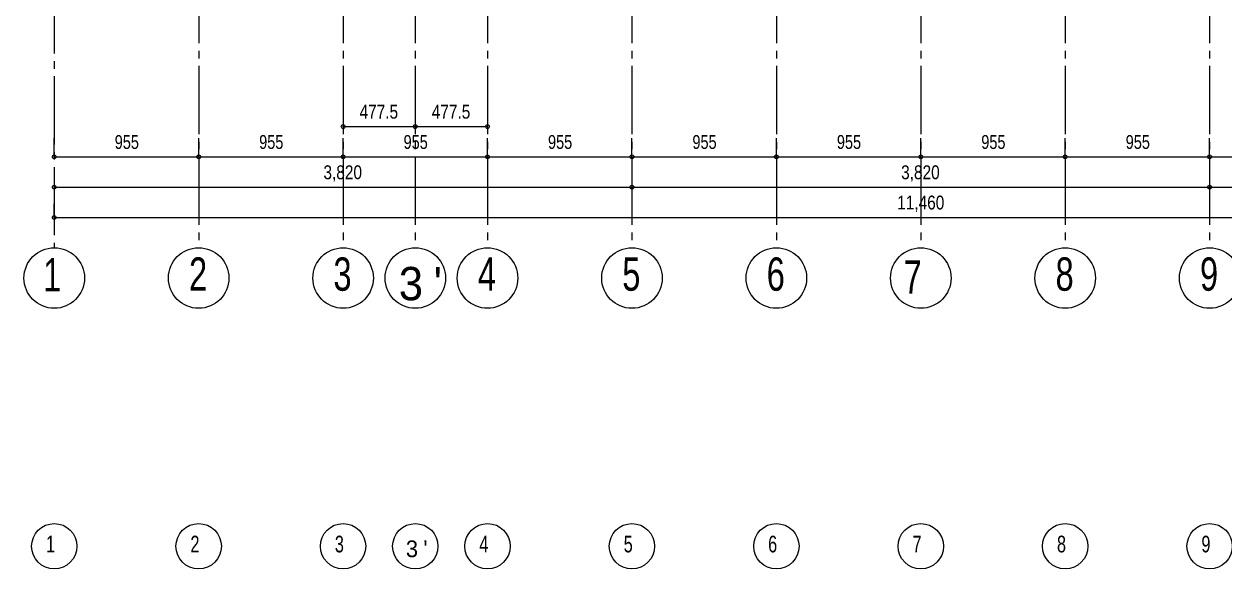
# Model space of a CAD drawing. Units: millimetres at full size, sheet at 1:50. Extents: x -10482 to 4200, y -3575 to 6947.
# Drawn here: x -9161 to -1226, y -3575 to 24 of the extents above; entities that cross this region are included whole.
import ezdxf
from ezdxf.enums import TextEntityAlignment as Align

# ---------------------------------------------------------------- set-up
doc = ezdxf.new("R2010")
doc.units = ezdxf.units.MM
doc.header["$LTSCALE"] = 50
doc.header["$PDMODE"] = 32
doc.header["$PDSIZE"] = 25
doc.linetypes.add('CHAIN2', pattern=[12, 9, -1, 1, -1])
for name, color, linetype, lineweight in [('1-D_寸法', 4, 'Continuous', 9), ('1-E_文字', 4, 'Continuous', 9), ('1-F_補助線', 4, 'Continuous', 9), ('2-0_境界線', 253, 'CHAIN2', 9), ('2-D_寸法', 4, 'Continuous', 9), ('2-E_文字', 3, 'Continuous', 9)]:
    doc.layers.add(name, color=color, linetype=linetype, lineweight=lineweight)
doc.styles.add('ＭＳ Ｐゴシック', font='')
doc.styles.get('ＭＳ Ｐゴシック').set_extended_font_data('MS PGothic')

# ---------------------------------------------------------------- blocks, each defined once
blk = doc.blocks.new('２')
at = {"layer": '1-E_文字'}
blk.add_circle((-2.1, 17.77), 100, dxfattribs=at)
at = {"layer": '1-E_文字', "color": 3, "style": 'ＭＳ Ｐゴシック', "width": 0.75}
blk.add_text('2', height=110, dxfattribs=at).set_placement((-34.11, -57.23), align=Align.BOTTOM_LEFT)
blk = doc.blocks.new('4')
at = {"layer": '1-F_補助線'}
blk.add_circle((0.7, 21.53), 100, dxfattribs=at)
at = {"layer": '1-F_補助線', "color": 3, "style": 'ＭＳ Ｐゴシック', "width": 0.75}
blk.add_text('4', height=110, dxfattribs=at).set_placement((-31.32, -53.47), align=Align.BOTTOM_LEFT)
blk = doc.blocks.new('5')
at = {"layer": '1-E_文字'}
blk.add_circle((0.7, 21.53), 100, dxfattribs=at)
at = {"layer": '1-E_文字', "color": 3, "style": 'ＭＳ Ｐゴシック', "width": 0.75}
blk.add_text('5', height=110, dxfattribs=at).set_placement((-31.32, -53.47), align=Align.BOTTOM_LEFT)
blk = doc.blocks.new('6')
at = {"layer": '1-E_文字'}
blk.add_circle((0.7, 21.53), 100, dxfattribs=at)
at = {"layer": '1-E_文字', "color": 3, "style": 'ＭＳ Ｐゴシック', "width": 0.75}
blk.add_text('6', height=110, dxfattribs=at).set_placement((-31.32, -53.47), align=Align.BOTTOM_LEFT)
blk = doc.blocks.new('7')
at = {"layer": '1-E_文字'}
blk.add_circle((6.92, 24.02), 100, dxfattribs=at)
at = {"layer": '1-E_文字', "color": 3, "style": 'ＭＳ Ｐゴシック', "width": 0.75}
blk.add_text('7', height=110, dxfattribs=at).set_placement((-49.98, -60.94), align=Align.BOTTOM_LEFT)
blk = doc.blocks.new('8')
at = {"layer": '1-E_文字'}
blk.add_circle((0.7, 21.53), 100, dxfattribs=at)
at = {"layer": '1-E_文字', "color": 3, "style": 'ＭＳ Ｐゴシック', "width": 0.75}
blk.add_text('8', height=110, dxfattribs=at).set_placement((-31.32, -53.47), align=Align.BOTTOM_LEFT)
blk = doc.blocks.new('9')
at = {"layer": '1-E_文字'}
blk.add_circle((0.7, 21.53), 100, dxfattribs=at)
at = {"layer": '1-E_文字', "color": 3, "style": 'ＭＳ Ｐゴシック', "width": 0.75}
blk.add_text('9', height=110, dxfattribs=at).set_placement((-31.32, -53.47), align=Align.BOTTOM_LEFT)
blk = doc.blocks.new('１')
at = {"layer": '1-D_寸法'}
blk.add_circle((1141.04, -3745.81), 100, dxfattribs=at)
at = {"layer": '1-D_寸法', "color": 3, "style": 'ＭＳ Ｐゴシック', "width": 0.75}
blk.add_text('1', height=110, dxfattribs=at).set_placement((1104.09, -3823.19), align=Align.BOTTOM_LEFT)
blk = doc.blocks.new('3')
at = {"layer": '1-F_補助線'}
blk.add_circle((0.7, 21.53), 100, dxfattribs=at)
at = {"layer": '1-F_補助線', "color": 3, "style": 'ＭＳ Ｐゴシック', "width": 0.75}
blk.add_text('3', height=110, dxfattribs=at).set_placement((-31.32, -53.47), align=Align.BOTTOM_LEFT)
blk = doc.blocks.new("3'")
at = {"layer": '1-F_補助線'}
blk.add_circle((239.45, 21.53), 100, dxfattribs=at)
at = {"layer": '1-F_補助線', "color": 3, "insert": (184.93, -53.47), "char_height": 110, "attachment_point": 7, "style": 'ＭＳ Ｐゴシック'}
blk.add_mtext("\\T1.44;3'", dxfattribs=at)

msp = doc.modelspace()

# ---------------------------------------------------------------- linework, layer by layer
at = {"layer": '1-D_寸法'}
for p, q in [((-7051.18, -653.48), (-6573.68, -653.48)), ((-6573.68, -653.48), (-6096.18, -653.48)), ((-8961.18, -853.48), (-8006.18, -853.48)), ((-8006.18, -853.48), (-7051.18, -853.48)), ((-7051.18, -853.48), (-6096.18, -853.48)), ((-6096.18, -853.48), (-5141.18, -853.48)), ((-5141.18, -853.48), (-4186.18, -853.48)), ((-4186.18, -853.48), (-3231.18, -853.48)), ((-3231.18, -853.48), (-2276.18, -853.48)), ((-2276.18, -853.48), (-1321.18, -853.48)), ((-1321.18, -853.48), (-366.18, -853.48)), ((-8961.18, -1053.48), (-5141.18, -1053.48)), ((-5141.18, -1053.48), (-1321.18, -1053.48)), ((-1321.18, -1053.48), (2498.82, -1053.48)), ((-8961.18, -1253.48), (2498.82, -1253.48))]:
    msp.add_line(p, q, dxfattribs=at)
at = {"layer": '2-0_境界線'}
for p, q in [((-8006.18, 6946.79), (-8006.18, -1453.48)), ((-7051.18, 6946.79), (-7051.18, -1453.48)), ((-6573.68, 6946.79), (-6573.68, -1453.48)), ((-6096.18, 6946.79), (-6096.18, -1453.48)), ((-5141.18, 6946.79), (-5141.18, -1453.48)), ((-4186.18, 6946.79), (-4186.18, -1453.48)), ((-3231.18, 6946.79), (-3231.18, -1453.48)), ((-2276.18, 6946.79), (-2276.18, -1453.48)), ((-1321.18, 6946.79), (-1321.18, -1453.48)), ((-8961.18, 3878.61), (-8961.18, -1453.48))]:
    msp.add_line(p, q, dxfattribs=at)
at = {"layer": '2-D_寸法'}
for p, q in [((-8961.18, -853.48), (-8961.18, -729.48)), ((-8006.18, -853.48), (-8006.18, -729.48)), ((-7051.18, -853.48), (-7051.18, -729.48)), ((-6096.18, -853.48), (-6096.18, -729.48)), ((-5141.18, -853.48), (-5141.18, -729.48)), ((-4186.18, -853.48), (-4186.18, -729.48)), ((-3231.18, -853.48), (-3231.18, -729.48)), ((-2276.18, -853.48), (-2276.18, -729.48)), ((-1321.18, -853.48), (-1321.18, -729.48)), ((-8961.18, -1253.48), (-8961.18, -1162.47))]:
    msp.add_line(p, q, dxfattribs=at)
for p in [(-7051.18, -653.48), (-6573.68, -653.48), (-6096.18, -653.48), (-8961.18, -853.48), (-8006.18, -853.48), (-7051.18, -853.48), (-6096.18, -853.48), (-5141.18, -853.48), (-4186.18, -853.48), (-3231.18, -853.48), (-2276.18, -853.48), (-1321.18, -853.48), (-8961.18, -1053.48), (-5141.18, -1053.48), (-1321.18, -1053.48), (-8961.18, -1253.48)]:
    msp.add_point(p, dxfattribs=at)
at = {"layer": '2-E_文字', "color": 4}
for centre in [(-8961.18, -3425), (-8006.18, -3425), (-7051.18, -3425), (-6573.68, -3425), (-6096.18, -3425), (-5141.18, -3425), (-4186.18, -3425), (-3231.18, -3425), (-2276.18, -3425), (-1321.18, -3425)]:
    msp.add_circle(centre, 150, dxfattribs=at)

# ---------------------------------------------------------------- block references
at = {"layer": '2-E_文字', "xscale": 2, "yscale": 2}
for name, p in [('１', (-11243.26, 5838.15)), ('２', (-8001.99, -1689.02)), ('3', (-7052.57, -1696.54)), ("3'", (-7052.57, -1696.54)), ('4', (-6097.57, -1696.54)), ('5', (-5142.57, -1696.54)), ('6', (-4187.57, -1696.54)), ('7', (-3245.02, -1701.51)), ('8', (-2277.57, -1696.54)), ('9', (-1322.57, -1696.54))]:
    msp.add_blockref(name, p, dxfattribs=at)

# ---------------------------------------------------------------- texts
at = {"layer": '2-D_寸法', "color": 3, "style": 'ＭＳ Ｐゴシック'}
for s, width, p in [('477.5', 0.85, (-6942.43, -628.48)), ('477.5', 0.85, (-6464.93, -628.48)), ('955', 0.8, (-8561.18, -828.48)), ('955', 0.8, (-7606.18, -828.48)), ('955', 0.8, (-6651.18, -828.48)), ('955', 0.8, (-5696.18, -828.48)), ('955', 0.8, (-4741.18, -828.48)), ('955', 0.8, (-3786.18, -828.48)), ('955', 0.8, (-2831.18, -828.48)), ('955', 0.8, (-1876.18, -828.48)), ('3,820', 0.85, (-7181.18, -1028.48)), ('3,820', 0.85, (-3361.18, -1028.48)), ('11,460', 0.85, (-3387.43, -1228.48))]:
    msp.add_text(s, height=91.64, dxfattribs=dict(at, width=width)).set_placement(p, align=Align.BOTTOM_LEFT)
at = {"layer": '2-E_文字', "style": 'ＭＳ Ｐゴシック', "width": 0.75}
for s, p in [('1', (-9015.8, -3498.37)), ('2', (-8060.8, -3498.37)), ('3', (-7105.8, -3498.37)), ('4', (-6150.8, -3498.37)), ('5', (-5195.8, -3498.37)), ('6', (-4240.8, -3498.37)), ('7', (-3285.8, -3498.37)), ('8', (-2330.8, -3498.37)), ('9', (-1375.8, -3498.37))]:
    msp.add_text(s, height=110, dxfattribs=at).set_placement(p, align=Align.BOTTOM_LEFT)
at = {"layer": '2-E_文字', "insert": (-6635.8, -3498.37), "char_height": 110, "attachment_point": 7, "style": 'ＭＳ Ｐゴシック'}
msp.add_mtext("\\T1.44;3'", dxfattribs=at)

doc.saveas('drawing.dxf')
